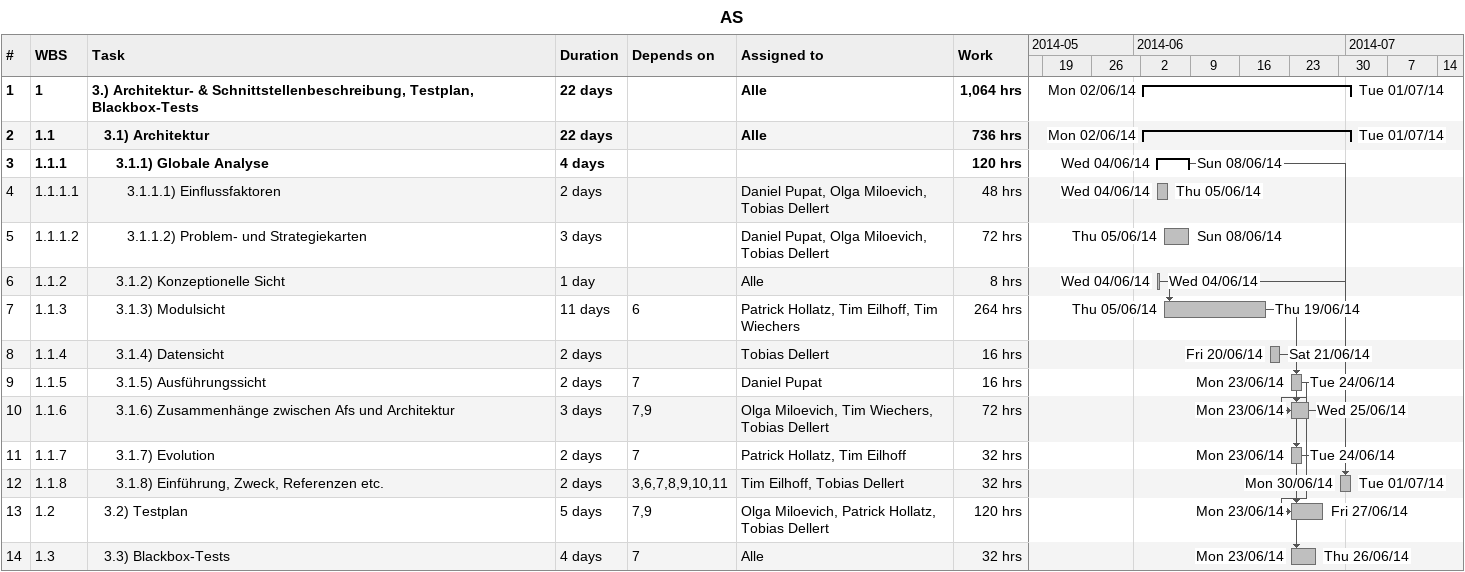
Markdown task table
AS

| ID | WBS | Task | Duration | Start | Finish | Predecessors | Resources | Work (h) |
|---|---|---|---|---|---|---|---|---|
| 1 | 1 | **3.) Architektur- & Schnittstellenbeschreibung, Testplan, Blackbox-Tests** | 22d | 2014-06-02 | 2014-07-01 |  | Alle | 1064 |
| 2 | 1.1 | **3.1) Architektur** | 22d | 2014-06-02 | 2014-07-01 |  | Alle | 736 |
| 3 | 1.1.1 | **3.1.1) Globale Analyse** | 4d | 2014-06-04 | 2014-06-08 |  |  | 120 |
| 4 | 1.1.1.1 | 3.1.1.1) Einflussfaktoren | 2d | 2014-06-04 | 2014-06-05 |  | Daniel Pupat, Olga Miloevich, Tobias Dellert | 48 |
| 5 | 1.1.1.2 | 3.1.1.2) Problem- und Strategiekarten | 3d | 2014-06-05 | 2014-06-08 |  | Daniel Pupat, Olga Miloevich, Tobias Dellert | 72 |
| 6 | 1.1.2 | 3.1.2) Konzeptionelle Sicht | 1d | 2014-06-04 | 2014-06-04 |  | Alle | 8 |
| 7 | 1.1.3 | 3.1.3) Modulsicht | 11d | 2014-06-05 | 2014-06-19 | 6 | Patrick Hollatz, Tim Eilhoff, Tim Wiechers | 264 |
| 8 | 1.1.4 | 3.1.4) Datensicht | 2d | 2014-06-20 | 2014-06-21 |  | Tobias Dellert | 16 |
| 9 | 1.1.5 | 3.1.5) Ausführungssicht | 2d | 2014-06-23 | 2014-06-24 | 7 | Daniel Pupat | 16 |
| 10 | 1.1.6 | 3.1.6) Zusammenhänge zwischen Afs und Architektur | 3d | 2014-06-23 | 2014-06-25 | 7, 9 | Olga Miloevich, Tim Wiechers, Tobias Dellert | 72 |
| 11 | 1.1.7 | 3.1.7) Evolution | 2d | 2014-06-23 | 2014-06-24 | 7 | Patrick Hollatz, Tim Eilhoff | 32 |
| 12 | 1.1.8 | 3.1.8) Einführung, Zweck, Referenzen etc. | 2d | 2014-06-30 | 2014-07-01 | 3, 6, 7, 8, 9, 10, 11 | Tim Eilhoff, Tobias Dellert | 32 |
| 13 | 1.2 | 3.2) Testplan | 5d | 2014-06-23 | 2014-06-27 | 7, 9 | Olga Miloevich, Patrick Hollatz, Tobias Dellert | 120 |
| 14 | 1.3 | 3.3) Blackbox-Tests | 4d | 2014-06-23 | 2014-06-26 | 7 | Alle | 32 |
